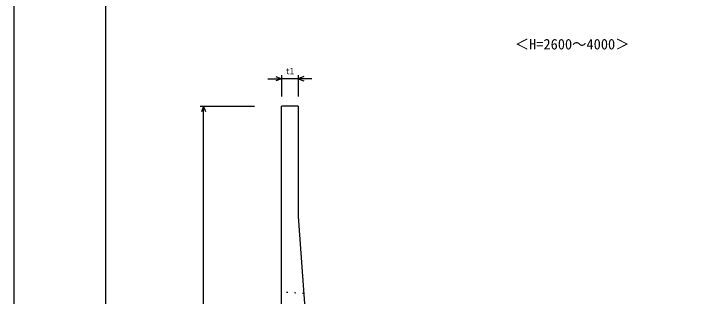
# Model space of a CAD drawing. Units: millimetres, scale not verified. Extents: x -67200 to 67200, y -23760 to 23760.
# Drawn here: x -67200 to -55288, y 5777 to 10700 of the extents above; entities that cross this region are included whole.
import ezdxf
from ezdxf.enums import TextEntityAlignment as Align

# ---------------------------------------------------------------- set-up
doc = ezdxf.new("R2010")
doc.units = ezdxf.units.MM
doc.header["$LTSCALE"] = 80
doc.linetypes.add('DOTTED', pattern=[1.75, 0.25, -1.5])
for name, color, linetype, lineweight in [('0-1_DIM', 7, 'Continuous', 25), ('0-2_Defpoints', 5, 'Continuous', 25), ('0-6_OUTLINE', 1, 'Continuous', 25), ('0-7_OUTLINE2', 4, 'DOTTED', 25), ('0-8_TXT', 7, 'Continuous', 25), ('0-9_WAKU', 3, 'Continuous', 25)]:
    doc.layers.add(name, color=color, linetype=linetype, lineweight=lineweight)
doc.styles.add('ＭＳ ゴシック', font='')
doc.styles.get('ＭＳ ゴシック').set_extended_font_data('MS Gothic')

msp = doc.modelspace()

# ---------------------------------------------------------------- linework, layer by layer
at = {"layer": '0-1_DIM'}
for p, q in [((-62779.41, 9566.88), (-62539.41, 9566.88)), ((-62539.41, 9626.88), (-62539.41, 9257)), ((-62251.41, 9566.88), (-62539.41, 9566.88)), ((-62251.41, 9626.88), (-62251.41, 9257)), ((-62011.41, 9566.88), (-62251.41, 9566.88)), ((-63955.41, 9089), (-63007.41, 9089)), ((-63895.41, 929), (-63895.41, 9089))]:
    msp.add_line(p, q, dxfattribs=at)
for points in [[(-62640.9, 9603.82), (-62539.41, 9566.88), (-62640.9, 9529.94)], [(-62149.92, 9603.82), (-62251.41, 9566.88), (-62149.92, 9529.94)], [(-63858.47, 8987.52), (-63895.41, 9089), (-63932.35, 8987.52)]]:
    msp.add_lwpolyline(points, dxfattribs=at)
at = {"layer": '0-2_Defpoints'}
msp.add_lwpolyline([(-67200, -23760), (0, -23760), (0, 23760), (-67200, 23760)], close=True, dxfattribs=at)
at = {"layer": '0-6_OUTLINE'}
for p, q in [((-62251.41, 9089), (-62539.41, 9089)), ((-62539.41, 881), (-62539.41, 9089)), ((-62251.41, 9089), (-62251.41, 7169)), ((-62251.41, 7169), (-61891.41, 2297))]:
    msp.add_line(p, q, dxfattribs=at)
at = {"layer": '0-7_OUTLINE2'}
msp.add_line((-62152.1, 5825), (-62517.81, 5849), dxfattribs=at)
at = {"layer": '0-9_WAKU'}
msp.add_lwpolyline([(-65600, -22160), (-1600, -22160), (-1600, 22160), (-65600, 22160)], close=True, dxfattribs=at)

# ---------------------------------------------------------------- texts
at = {"layer": '0-1_DIM', "style": 'ＭＳ ゴシック'}
msp.add_text('t1', height=110, dxfattribs=at).set_placement((-62470.41, 9611.88), align=Align.BOTTOM_LEFT)
at = {"layer": '0-8_TXT', "style": 'ＭＳ ゴシック'}
msp.add_text('＜H=2600～4000＞', height=183.3, dxfattribs=at).set_placement((-58481.51, 10021.77), align=Align.BOTTOM_LEFT)

doc.saveas('drawing.dxf')
